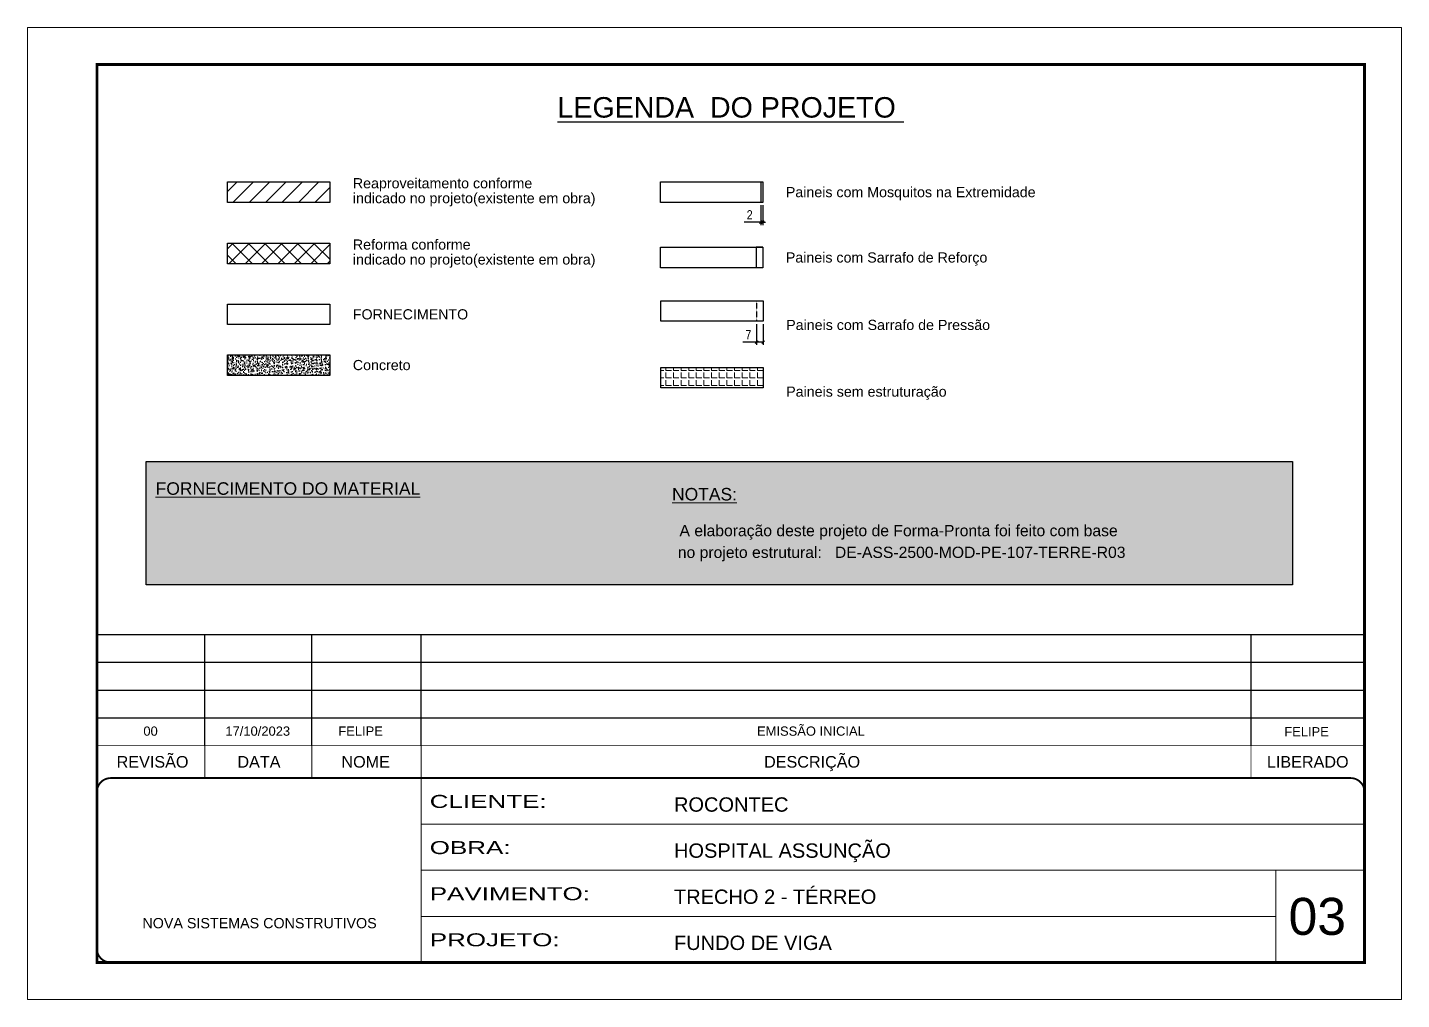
# Model space of a CAD drawing. Extents: x 2954 to 9234, y 774 to 9864.
# Drawn here: x 6124 to 7609, y 8814 to 9864 of the extents above; entities that cross this region are included whole.
import ezdxf
from ezdxf.enums import TextEntityAlignment as Align

# ---------------------------------------------------------------- set-up
doc = ezdxf.new("R2010")
doc.units = 0
for name, pattern in [('CONTINUO', [0]), ('DASHED', [0.75, 0.5, -0.25]), ('HIDDEN', [0.375, 0.25, -0.125])]:
    doc.linetypes.add(name, pattern=pattern)
for name, color, linetype, lineweight in [('CARIMBO', 255, 'Continuous', 9), ('Folhas', 255, 'Continuous', 9), ('Hachura', 251, 'Continuous', 9), ('REAPROVEITAMENTO', 251, 'Continuous', 9), ('SARRAFO DE PRESSAO', 251, 'DASHED', 9)]:
    doc.layers.add(name, color=color, linetype=linetype, lineweight=lineweight)
for name, color, linetype in [('COTA', 241, 'Continuous'), ('Painéis', 200, 'Continuous'), ('SARR_2.2x7', 40, 'Continuous')]:
    doc.layers.add(name, color=color, linetype=linetype)
doc.layers.add('Demarcação 2', color=7, linetype='Continuous', lineweight=9, true_color=0xe0e0e0)
doc.styles.add('ARIAL', font='arial.ttf')
doc.styles.add('COTA TECNICA', font='techl___.ttf', dxfattribs={"height": 10})
doc.styles.add('Tecnologia', font='')
doc.styles.get('Tecnologia').set_extended_font_data('Forgotten Futurist')
doc.dimstyles.new('PAINEL', dxfattribs={"dimtxt": 10, "dimasz": 3, "dimexe": 3, "dimexo": 3, "dimgap": 3, "dimtad": 1, "dimdec": 1, "dimzin": 12, "dimdsep": 46, "dimtxsty": 'COTA TECNICA', "dimblk1": 'OBLIQUE', "dimblk2": 'OBLIQUE', "dimsah": 1, "dimcen": 0.9, "dimclrd": 4, "dimclre": 4, "dimclrt": 240, "dimadec": 1, "dimazin": 3, "dimtfac": 1, "dimtdec": 1, "dimtmove": 0, "dimatfit": 3, "dimfxl": 1, "dimtolj": 1, "dimtzin": 12, "dimarcsym": 0})

# ---------------------------------------------------------------- blocks, each defined once
blk = doc.blocks.new('9999999999')
at = {"color": 30, "linetype": 'CONTINUO'}
for p, q in [((98564.6, 34230.2), (98564.6, 34429.4)), ((98564.6, 34379.6), (99584, 34379.6)), ((98564.6, 34329.8), (99488, 34329.8)), ((99584, 34329.8), (99488, 34329.8)), ((99488, 34329.8), (99488, 34230.2)), ((98564.6, 34280), (99488, 34280))]:
    blk.add_line(p, q, dxfattribs=at)
at = {"color": 30, "linetype": 'CONTINUO', "const_width": 2}
blk.add_lwpolyline([(99584, 34230.2), (99584, 34414.4, 0.414214), (99569, 34429.4), (98229, 34429.4, 0.414214), (98214, 34414.4), (98214, 34245.2, 0.414214), (98229, 34230.2), (99584, 34230.2)], format="xyb", dxfattribs=at)
at = {"layer": 'Folhas'}
blk.add_lwpolyline([(98139, 34190.2), (99624, 34190.2), (99624, 35240.2), (98139, 35240.2)], close=True, dxfattribs=at)
at = {"layer": 'Folhas', "color": 30, "const_width": 3}
blk.add_lwpolyline([(98214, 34230.2), (99584, 34230.2), (99584, 35200.2), (98214, 35200.2)], close=True, dxfattribs=at)
at = {"color": 7, "linetype": 'Continuous', "ltscale": 5, "style": 'ARIAL'}
for s, height, p in [('ROCONTEC', 15.48, (98837.7, 34393.1)), ('HOSPITAL ASSUNÇÃO', 15.483, (98837.7, 34343.3)), ('TRECHO 2 - TÉRREO', 15.483, (98837.7, 34293.5)), ('NOVA SISTEMAS CONSTRUTIVOS', 11.059, (98263.2, 34267.2)), ('FUNDO DE VIGA', 15.483, (98837.7, 34243.7))]:
    blk.add_text(s, height=height, dxfattribs=at).set_placement(p)
at = {"layer": 'Folhas', "color": 7, "style": 'Tecnologia', "width": 1.5}
for s, p in [('CLIENTE:', (98573.7, 34397.2)), ('OBRA:', (98573.7, 34347.3)), ('PAVIMENTO:', (98573.7, 34297.5)), ('PROJETO:', (98573.7, 34247.7))]:
    blk.add_text(s, height=14, dxfattribs=at).set_placement(p)
blk = doc.blocks.new('_Oblique')
at = {"color": 0, "linetype": 'ByBlock', "lineweight": -2}
blk.add_line((-0.5, -0.5), (0.5, 0.5), dxfattribs=at)
blk = doc.blocks.new('*D241')
at = {"layer": 'COTA', "color": 4, "lineweight": -2, "transparency": 16777216}
for p, q in [((6916.5, 9672.4), (6916.5, 9651)), ((6918.5, 9672.4), (6918.5, 9651)), ((6916.5, 9654), (6898.4, 9654)), ((6918.5, 9654), (6916.5, 9654)), ((6918.5, 9654), (6921.5, 9654))]:
    blk.add_line(p, q, dxfattribs=at)
at = {"layer": 'Defpoints', "color": 0, "transparency": 16777216}
for p in [(6916.5, 9675.4), (6918.5, 9675.4), (6916.5, 9654)]:
    blk.add_point(p, dxfattribs=at)
at = {"layer": 'COTA', "color": 4, "lineweight": -2, "transparency": 16777216, "xscale": 3, "yscale": 3, "zscale": 3}
blk.add_blockref('_Oblique', (6916.5, 9654), dxfattribs=at)
at = {"layer": 'COTA', "color": 4, "lineweight": -2, "transparency": 16777216, "xscale": 3, "yscale": 3, "zscale": 3, "rotation": 180}
blk.add_blockref('_Oblique', (6918.5, 9654), dxfattribs=at)
at = {"layer": 'COTA', "color": 240, "transparency": 16777216, "insert": (6904.4, 9662), "char_height": 10, "attachment_point": 5, "style": 'COTA TECNICA'}
blk.add_mtext('\\A1;2', dxfattribs=at)
blk = doc.blocks.new('*D242')
at = {"layer": 'COTA', "color": 4, "lineweight": -2, "transparency": 16777216}
for p, q in [((6911.9, 9544), (6911.9, 9521.5)), ((6918.9, 9544), (6918.9, 9521.5)), ((6911.9, 9524.5), (6897.1, 9524.5)), ((6918.9, 9524.5), (6911.9, 9524.5))]:
    blk.add_line(p, q, dxfattribs=at)
at = {"layer": 'Defpoints', "color": 0, "transparency": 16777216}
for p in [(6911.9, 9547), (6918.9, 9547), (6911.9, 9524.5)]:
    blk.add_point(p, dxfattribs=at)
at = {"layer": 'COTA', "color": 4, "lineweight": -2, "transparency": 16777216, "xscale": 3, "yscale": 3, "zscale": 3, "rotation": 180}
blk.add_blockref('_Oblique', (6911.9, 9524.5), dxfattribs=at)
at = {"layer": 'COTA', "color": 4, "lineweight": -2, "transparency": 16777216, "xscale": 3, "yscale": 3, "zscale": 3}
blk.add_blockref('_Oblique', (6918.9, 9524.5), dxfattribs=at)
at = {"layer": 'COTA', "color": 240, "transparency": 16777216, "insert": (6903, 9532.6), "char_height": 10, "attachment_point": 5, "style": 'COTA TECNICA'}
blk.add_mtext('\\A1;7', dxfattribs=at)

msp = doc.modelspace()

# ---------------------------------------------------------------- hatches: boundary and pattern name
at = {"layer": 'COTA', "linetype": 'Continuous', "ltscale": 200}
h = msp.add_hatch(dxfattribs=at)
h.set_pattern_fill('AR-CONC', color=256, scale=0.9)
h.set_pattern_definition([(50, (-97482.7925, -25345.7355), (6.45534164, -0.56476921), [0.675, -7.425]), (355, (-97482.7925, -25345.7355), (-1.248762, 6.7697292), [0.54, -5.94]), (100.4514445, (-97482.2546, -25345.7826), (5.20657962, 6.20495992), [0.57366173, -6.310279]), (46.1842, (-97482.7925, -25343.9355), (9.605172, -1.4896735), [1.0125, -11.1375]), (96.6356355, (-97481.992, -25344.06), (8.4119575, 8.7670674), [0.8604931, -9.4654238]), (351.184164, (-97482.793, -25343.935), (8.4119575, 8.7670674), [0.81, -8.91]), (21, (-97481.8925, -25344.3855), (5.37216347, -3.62357002), [0.675, -7.425]), (326, (-97481.8925, -25344.3855), (2.189838, 6.5263504), [0.54, -5.94]), (71.451445, (-97481.445, -25344.6875), (7.5620014, 2.90278038), [0.5736617, -6.310279]), (37.5, (-97482.7925, -25345.7355), (0.1094387, 2.996044684), [0, -5.868, 0, -6.03, 0, -5.9625]), (7.5, (-97482.7925, -25345.7355), (2.36762584, 3.54970541), [0, -3.438, 0, -5.733, 0, -2.2725]), (327.5, (-97484.7995, -25345.7355), (4.804401926, -0.202993846), [0, -2.25, 0, -7.02, 0, -9.315]), (317.5, (-97485.6995, -25345.7355), (5.24867552, 0.90094484), [0, -2.925, 0, -4.662, 0, -6.615])])
h.paths.add_polyline_path([(6450.52, 9488.6), (6450.52, 9510.85), (6339.95, 9510.85), (6339.95, 9488.6)])
at = {"layer": 'Demarcação 2'}
h = msp.add_hatch(color=8, dxfattribs=at)
h.set_gradient(color1=(112, 112, 112), one_color=1, tint=1, name='SPHERICAL')
h.paths.add_polyline_path([(6252.03, 9395.45), (7490.97, 9395.45), (7490.97, 9262.44), (6252.03, 9262.44)])
at = {"layer": 'Hachura'}
h = msp.add_hatch(dxfattribs=at)
h.set_pattern_fill('ANGLE', color=256, scale=30)
h.set_pattern_definition([(0, (-97482.7925, -25345.7355), (0, 8.25), [6, -2.25]), (90, (-97482.7925, -25345.7355), (-8.25, 5e-16), [6, -2.25])])
h.paths.add_polyline_path([(6918.86, 9497.23), (6808.29, 9497.23), (6808.29, 9474.98), (6918.86, 9474.98)])
at = {"layer": 'REAPROVEITAMENTO'}
h = msp.add_hatch(dxfattribs=at)
h.set_pattern_fill('ANSI31', color=256, scale=100, style=0)
h.set_pattern_definition([(45, (7390.233, 12876.477), (-8.838835, 8.838835), [])])
h.paths.add_polyline_path([(6339.95, 9697.69), (6339.95, 9675.44), (6450.52, 9675.44), (6450.52, 9697.69)])
h = msp.add_hatch(dxfattribs=at)
h.set_pattern_fill('ANSI37', color=256, scale=100, style=0)
h.set_pattern_definition([(45, (-93515.784, -25141.259), (-8.8388348, 8.8388348), []), (135, (-93515.784, -25141.259), (-8.8388348, -8.8388348), [])])
h.paths.add_polyline_path([(6339.95, 9631.45), (6339.95, 9609.2), (6450.52, 9609.2), (6450.52, 9631.45)])

# ---------------------------------------------------------------- linework, layer by layer
at = {"color": 30}
for p, q in [((6198.85, 9208.61), (7568.85, 9208.61)), ((6315.62, 9088.61), (6315.62, 9208.61)), ((6431.28, 9088.61), (6431.28, 9208.61)), ((6549.44, 9088.61), (6549.44, 9208.61)), ((7446.2, 9088.61), (7446.2, 9208.61)), ((6198.85, 9178.61), (7568.85, 9178.61)), ((6198.85, 9148.61), (7568.85, 9148.61)), ((6198.85, 9118.61), (7568.85, 9118.61))]:
    msp.add_line(p, q, dxfattribs=at)
msp.add_lwpolyline([(6252.03, 9395.45), (7490.97, 9395.45), (7490.97, 9262.44), (6252.03, 9262.44)], close=True, dxfattribs=at)
at = {"color": 30, "const_width": 1}
for points in [[(6198.85, 9088.61), (7568.85, 9088.61)], [(6315.62, 9088.61), (6315.62, 9053.61)], [(6431.28, 9088.61), (6431.28, 9053.61)], [(6549.44, 9088.61), (6549.44, 9053.61)], [(7446.2, 9088.61), (7446.2, 9053.61)]]:
    msp.add_lwpolyline(points, dxfattribs=at)
at = {"layer": 'COTA', "linetype": 'Continuous', "ltscale": 200}
msp.add_lwpolyline([(6339.95, 9510.85), (6450.52, 9510.85), (6450.52, 9488.6), (6339.95, 9488.6)], close=True, dxfattribs=at)
at = {"layer": 'Painéis', "linetype": 'Continuous'}
msp.add_line((6916.49, 9697.69), (6916.49, 9675.44), dxfattribs=at)
for points in [[(6339.95, 9697.69), (6450.52, 9697.69), (6450.52, 9675.44), (6339.95, 9675.44)], [(6807.92, 9697.69), (6918.49, 9697.69), (6918.49, 9675.44), (6807.92, 9675.44)], [(6339.95, 9631.45), (6450.52, 9631.45), (6450.52, 9609.2), (6339.95, 9609.2)], [(6807.92, 9627.09), (6918.49, 9627.09), (6918.49, 9604.84), (6807.92, 9604.84)], [(6339.95, 9565.65), (6450.52, 9565.65), (6450.52, 9543.4), (6339.95, 9543.4)], [(6808.29, 9569.26), (6918.86, 9569.26), (6918.86, 9547.01), (6808.29, 9547.01)], [(6808.29, 9497.23), (6918.86, 9497.23), (6918.86, 9474.98), (6808.29, 9474.98)]]:
    msp.add_lwpolyline(points, close=True, dxfattribs=at)
at = {"layer": 'SARR_2.2x7', "linetype": 'Continuous'}
for p, q in [((6918.49, 9627.09), (6911.49, 9627.09)), ((6918.49, 9604.84), (6911.49, 9604.84))]:
    msp.add_line(p, q, dxfattribs=at)
at = {"layer": 'SARR_2.2x7'}
for p, q in [((6911.49, 9627.09), (6911.49, 9604.84)), ((6918.49, 9627.09), (6918.49, 9604.84))]:
    msp.add_line(p, q, dxfattribs=at)
at = {"layer": 'SARR_2.2x7', "linetype": 'HIDDEN'}
msp.add_line((6911.86, 9569.26), (6911.86, 9547.01), dxfattribs=at)

# ---------------------------------------------------------------- block references
at = {"layer": 'SARRAFO DE PRESSAO', "color": 6, "linetype": 'ByBlock'}
msp.add_blockref('9999999999', (-92015.12, -25375.84), dxfattribs=at)

# ---------------------------------------------------------------- texts
at = {"color": 0, "linetype": 'Continuous', "ltscale": 5, "style": 'ARIAL'}
msp.add_text('%%ULEGENDA  DO PROJETO ', height=22.1184, dxfattribs=at).set_placement((6883.77, 9767.04), align=Align.CENTER)
at = {"style": 'ARIAL'}
for s, p in [('REVISÃO', (6259.04, 9071.11)), ('DATA', (6374.02, 9071.11)), ('NOME', (6489.37, 9071.11)), ('DESCRIÇÃO', (6971.82, 9071.11)), ('LIBERADO', (7507.5, 9071.11))]:
    msp.add_text(s, height=12.5, dxfattribs=at).set_placement(p, align=Align.MIDDLE_CENTER)
at = {"layer": 'CARIMBO', "style": 'ARIAL'}
for s, p in [('Reaproveitamento conforme ', (6475.52, 9696.14)), ('indicado no projeto(existente em obra)', (6475.52, 9680.05)), ('Paineis com Mosquitos na Extremidade', (6943.49, 9686.56)), ('Reforma conforme ', (6475.52, 9629.91)), ('indicado no projeto(existente em obra)', (6475.52, 9613.82)), ('Paineis com Sarrafo de Reforço', (6943.49, 9615.96)), ('FORNECIMENTO', (6475.52, 9554.52)), ('Paineis com Sarrafo de Pressão', (6943.86, 9543.07)), ('Concreto', (6475.52, 9499.72)), ('Paineis sem estruturação', (6943.86, 9471.04))]:
    msp.add_text(s, height=11, dxfattribs=at).set_placement(p, align=Align.MIDDLE_LEFT)
at = {"layer": 'CARIMBO', "color": 5, "style": 'ARIAL'}
for s, height, p in [('%%UFORNECIMENTO DO MATERIAL', 13.5, (6262.38, 9359.58)), ('%%UNOTAS:', 13.5, (6820.45, 9353.46)), ('  A elaboração deste projeto de Forma-Pronta foi feito com base', 12.15, (6819.09, 9314.85)), ('  no projeto estrutural:', 12.15, (6817.27, 9291.37))]:
    msp.add_text(s, height=height, dxfattribs=at).set_placement(p)
at = {"layer": 'CARIMBO', "color": 1, "style": 'ARIAL'}
msp.add_text('DE-ASS-2500-MOD-PE-107-TERRE-R03', height=12.15, dxfattribs=at).set_placement((6996.5, 9291.37))
at = {"layer": 'CARIMBO', "style": 'ARIAL'}
for s, p in [('00', (6249.12, 9099.29)), ('17/10/2023', (6337.77, 9099.29)), ('FELIPE', (6459.8, 9099.29)), ('EMISSÃO INICIAL', (6912.36, 9099.29))]:
    msp.add_text(s, height=10, dxfattribs=at).set_placement(p)
at = {"layer": 'CARIMBO', "color": 7, "style": 'ARIAL'}
msp.add_text('03', height=40, dxfattribs=at).set_placement((7486.77, 8884.17))
at = {"layer": 'CARIMBO', "style": 'ARIAL'}
msp.add_attdef('FELIPE', text='', height=10, dxfattribs=at).set_placement((7506.21, 9103.61), align=Align.MIDDLE_CENTER)

# ---------------------------------------------------------------- dimensions: what is measured, and where the dimension line sits
at = {"layer": 'COTA'}
for base, p1, p2, picture, middle in [((6916.49, 9654.02), (6918.49, 9675.44), (6916.49, 9675.44), '*D241', (6904.44, 9662.02)), ((6911.86, 9524.52), (6918.86, 9547.01), (6911.86, 9547.01), '*D242', (6902.99, 9532.6))]:
    dim = msp.add_linear_dim(base=base, p1=p1, p2=p2, dimstyle='PAINEL', dxfattribs=at)
    dim.commit()
    dim.dimension.update_dxf_attribs({"geometry": picture, "text_midpoint": middle})

doc.saveas('drawing.dxf')
